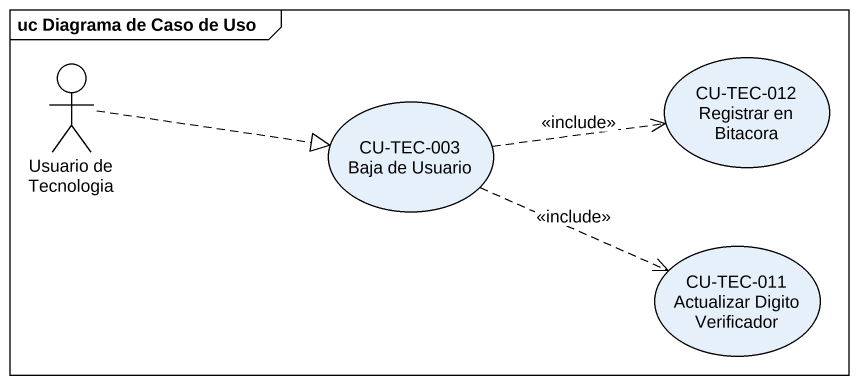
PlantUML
@startuml
mainframe uc Diagrama de Caso de Uso
actor "Usuario de Tecnologia" as Usuario_de_Tecnologia
usecase "CU-TEC-003 Baja de Usuario" as CU_TEC_003_Baja_de_Usuario
usecase "CU-TEC-012 Registrar en Bitacora" as CU_TEC_012_Registrar_en
usecase "CU-TEC-011 Actualizar Digito Verificador" as CU_TEC_011_Actualizar
Usuario_de_Tecnologia .right.|> CU_TEC_003_Baja_de_Usuario
CU_TEC_003_Baja_de_Usuario .right.> CU_TEC_012_Registrar_en : <<include>>
CU_TEC_003_Baja_de_Usuario .right.> CU_TEC_011_Actualizar : <<include>>
@enduml
